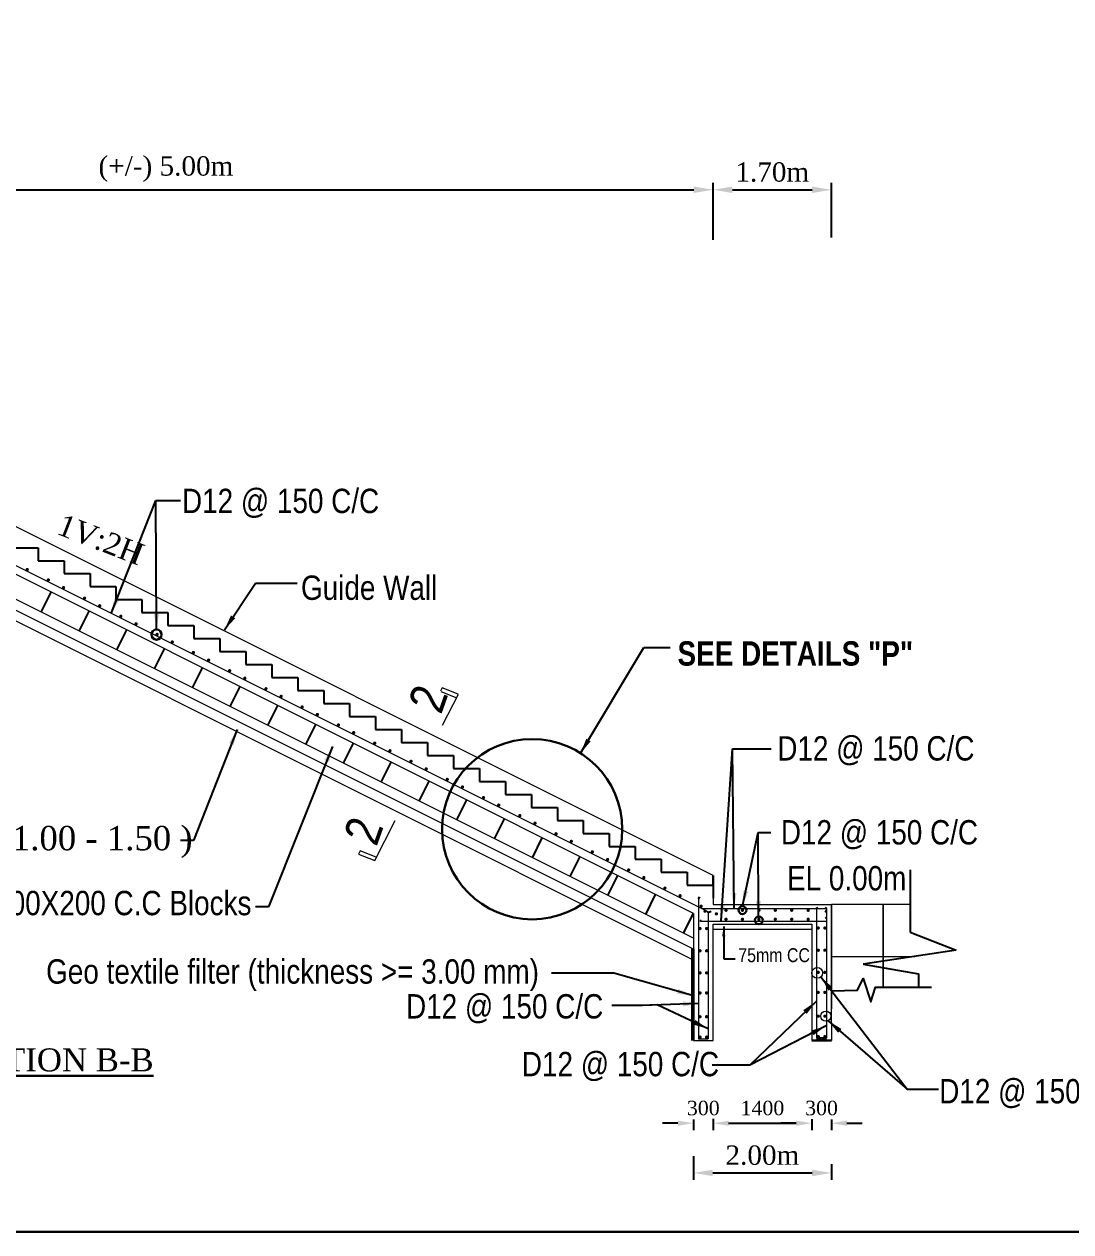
# Model space of a CAD drawing. Header units: metres. Extents: x -2434 to 11656, y -15288 to 8109.
# Drawn here: x 2165.1 to 2219.3, y -13569.9 to -13507.4 of the extents above; entities that cross this region are included whole.
import ezdxf

# ---------------------------------------------------------------- set-up
doc = ezdxf.new("R2010")
doc.units = ezdxf.units.M
doc.layers.add('Blocks', color=11, linetype='Continuous', lineweight=9)
doc.layers.add('Layer1', color=7, linetype='Continuous', lineweight=13)
doc.styles.get("Standard").update_dxf_attribs({"font": 'times.ttf'})
doc.styles.add('TIMES', font='ARIALN.TTF')
doc.dimstyles.get("Standard").update_dxf_attribs({"dimtxt": 0.5, "dimasz": 0.4075, "dimexe": 0.364, "dimexo": 0.219, "dimgap": 0.09, "dimtad": 0, "dimdec": 0, "dimlfac": 1000, "dimzin": 0, "dimdsep": 46, "dimtxsty": 'Standard', "dimcen": 0.09, "dimadec": 0, "dimazin": 0, "dimtfac": 1, "dimtdec": 0, "dimtofl": 0, "dimtmove": 0, "dimatfit": 3, "dimfxl": 1, "dimtolj": 1, "dimtzin": 0, "dimarcsym": 0})

# ---------------------------------------------------------------- blocks, each defined once
blk = doc.blocks.new('*D767')
at = {"layer": 'Defpoints', "color": 0, "lineweight": -3}
for p in [(2199.727, -13565.795), (2206.868, -13566.211), (2206.868, -13566.884)]:
    blk.add_point(p, dxfattribs=at)
at = {"layer": 'Layer1', "color": 0, "lineweight": -2}
for p, q in [((2199.727, -13566.014), (2199.727, -13567.248)), ((2206.868, -13566.43), (2206.868, -13567.248))]:
    blk.add_line(p, q, dxfattribs=at)
at = {"layer": 'Layer1', "color": 7, "lineweight": -2}
blk.add_line((2200.727, -13566.884), (2205.868, -13566.884), dxfattribs=at)
at = {"layer": 'Layer1', "color": 7, "lineweight": -3}
for points in [[(2200.727, -13566.718), (2200.727, -13567.051), (2199.727, -13566.884)], [(2205.868, -13566.718), (2205.868, -13567.051), (2206.868, -13566.884)]]:
    blk.add_solid(points, dxfattribs=at)
at = {"layer": 'Layer1', "color": 0, "lineweight": 30, "insert": (2203.297, -13565.974), "char_height": 1, "attachment_point": 5}
blk.add_mtext('\\A1;2.00m', dxfattribs=at)
blk = doc.blocks.new('*D768')
at = {"layer": 'Defpoints', "color": 0, "lineweight": -3}
for p in [(2199.727, -13563.899), (2200.747, -13563.869), (2200.747, -13564.312)]:
    blk.add_point(p, dxfattribs=at)
at = {"layer": 'Layer1', "color": 7, "lineweight": -2}
for p, q in [((2198.927, -13564.312), (2198.127, -13564.312)), ((2201.547, -13564.312), (2202.347, -13564.312))]:
    blk.add_line(p, q, dxfattribs=at)
at = {"layer": 'Layer1', "color": 0, "lineweight": -2}
for p, q in [((2199.727, -13564.118), (2199.727, -13564.676)), ((2200.747, -13564.088), (2200.747, -13564.676))]:
    blk.add_line(p, q, dxfattribs=at)
at = {"layer": 'Layer1', "color": 7, "lineweight": -3}
for points in [[(2198.927, -13564.179), (2198.927, -13564.445), (2199.727, -13564.312)], [(2201.547, -13564.179), (2201.547, -13564.445), (2200.747, -13564.312)]]:
    blk.add_solid(points, dxfattribs=at)
at = {"layer": 'Layer1', "color": 0, "lineweight": 30, "insert": (2200.237, -13563.53), "char_height": 0.75, "attachment_point": 5}
blk.add_mtext('\\A1;300', dxfattribs=at)
blk = doc.blocks.new('*D774')
at = {"layer": 'Defpoints', "color": 0, "lineweight": -3}
for p in [(2200.747, -13516.002), (2144.095, -13517.182), (2200.747, -13518.809)]:
    blk.add_point(p, dxfattribs=at)
at = {"layer": 'Layer1', "color": 0, "lineweight": -2}
for p, q in [((2144.095, -13516.963), (2144.095, -13515.638)), ((2200.747, -13518.59), (2200.747, -13515.638))]:
    blk.add_line(p, q, dxfattribs=at)
at = {"layer": 'Layer1', "color": 7, "lineweight": -2}
blk.add_line((2145.095, -13516.002), (2199.747, -13516.002), dxfattribs=at)
at = {"layer": 'Layer1', "color": 7, "lineweight": -3}
for points in [[(2145.095, -13515.835), (2145.095, -13516.169), (2144.095, -13516.002)], [(2199.747, -13515.835), (2199.747, -13516.169), (2200.747, -13516.002)]]:
    blk.add_solid(points, dxfattribs=at)
at = {"layer": 'Layer1', "color": 0, "lineweight": 30, "insert": (2172.421, -13514.932), "char_height": 1, "attachment_point": 5}
blk.add_mtext('\\A1;(+/-) 5.00m', dxfattribs=at)
blk = doc.blocks.new('*D776')
at = {"layer": 'Defpoints', "color": 0, "lineweight": -3}
for p in [(2205.848, -13563.884), (2206.868, -13563.905), (2206.868, -13564.312)]:
    blk.add_point(p, dxfattribs=at)
at = {"layer": 'Layer1', "color": 7, "lineweight": -2}
for p, q in [((2205.048, -13564.312), (2204.248, -13564.312)), ((2207.668, -13564.312), (2208.468, -13564.312))]:
    blk.add_line(p, q, dxfattribs=at)
at = {"layer": 'Layer1', "color": 0, "lineweight": -2}
for p, q in [((2205.848, -13564.103), (2205.848, -13564.676)), ((2206.868, -13564.124), (2206.868, -13564.676))]:
    blk.add_line(p, q, dxfattribs=at)
at = {"layer": 'Layer1', "color": 7, "lineweight": -3}
for points in [[(2205.048, -13564.179), (2205.048, -13564.445), (2205.848, -13564.312)], [(2207.668, -13564.179), (2207.668, -13564.445), (2206.868, -13564.312)]]:
    blk.add_solid(points, dxfattribs=at)
at = {"layer": 'Layer1', "color": 0, "lineweight": 30, "insert": (2206.358, -13563.53), "char_height": 0.75, "attachment_point": 5}
blk.add_mtext('\\A1;300', dxfattribs=at)
blk = doc.blocks.new('*D777')
at = {"layer": 'Defpoints', "color": 0, "lineweight": -3}
for p in [(2200.747, -13563.869), (2205.848, -13563.884), (2205.848, -13564.312)]:
    blk.add_point(p, dxfattribs=at)
at = {"layer": 'Layer1', "color": 0, "lineweight": -2}
for p, q in [((2200.747, -13564.088), (2200.747, -13564.676)), ((2205.848, -13564.103), (2205.848, -13564.676))]:
    blk.add_line(p, q, dxfattribs=at)
at = {"layer": 'Layer1', "color": 7, "lineweight": -2}
blk.add_line((2201.547, -13564.312), (2205.048, -13564.312), dxfattribs=at)
at = {"layer": 'Layer1', "color": 7, "lineweight": -3}
for points in [[(2201.547, -13564.179), (2201.547, -13564.445), (2200.747, -13564.312)], [(2205.048, -13564.179), (2205.048, -13564.445), (2205.848, -13564.312)]]:
    blk.add_solid(points, dxfattribs=at)
at = {"layer": 'Layer1', "color": 0, "lineweight": 30, "insert": (2203.297, -13563.53), "char_height": 0.75, "attachment_point": 5}
blk.add_mtext('\\A1;1400', dxfattribs=at)
blk = doc.blocks.new('*D780')
at = {"layer": 'Defpoints', "color": 0, "lineweight": -3}
for p in [(2206.868, -13516.002), (2200.747, -13518.337), (2206.868, -13518.687)]:
    blk.add_point(p, dxfattribs=at)
at = {"layer": 'Layer1', "color": 0, "lineweight": -2}
for p, q in [((2200.747, -13518.118), (2200.747, -13515.638)), ((2206.868, -13518.468), (2206.868, -13515.638))]:
    blk.add_line(p, q, dxfattribs=at)
at = {"layer": 'Layer1', "color": 7, "lineweight": -2}
blk.add_line((2201.747, -13516.002), (2205.868, -13516.002), dxfattribs=at)
at = {"layer": 'Layer1', "color": 7, "lineweight": -3}
for points in [[(2201.747, -13515.835), (2201.747, -13516.169), (2200.747, -13516.002)], [(2205.868, -13515.835), (2205.868, -13516.169), (2206.868, -13516.002)]]:
    blk.add_solid(points, dxfattribs=at)
at = {"layer": 'Layer1', "color": 0, "lineweight": 30, "insert": (2203.807, -13515.092), "char_height": 1, "attachment_point": 5}
blk.add_mtext('\\A1;1.70m', dxfattribs=at)

msp = doc.modelspace()

# ---------------------------------------------------------------- linework, layer by layer
at = {"color": 0, "linetype": 'Continuous', "lineweight": -3, "ltscale": 0.5}
for p, q in [((2164.458823, -13534.525974), (2165.802823, -13534.525974)), ((2165.802823, -13534.525974), (2165.802823, -13534.525974)), ((2165.802823, -13534.525974), (2165.802823, -13535.197974)), ((2165.802823, -13535.197974), (2167.146823, -13535.197974)), ((2167.146823, -13535.197974), (2167.146823, -13535.869974)), ((2167.146823, -13535.869974), (2168.490823, -13535.869974)), ((2168.490823, -13535.869974), (2168.490823, -13536.541974)), ((2165.969597, -13537.860689), (2166.485542, -13536.828798)), ((2168.490823, -13536.541974), (2169.834823, -13536.541974)), ((2169.834823, -13536.541974), (2169.834823, -13537.213974)), ((2169.834823, -13537.213974), (2171.178823, -13537.213974)), ((2171.178823, -13537.213974), (2171.178823, -13537.213974)), ((2171.178823, -13537.213974), (2171.178823, -13537.885974)), ((2167.924956, -13538.838368), (2168.440901, -13537.806478)), ((2171.178823, -13537.885974), (2172.522823, -13537.885974)), ((2172.522823, -13537.885974), (2172.522823, -13538.557974)), ((2172.522823, -13538.557974), (2173.866823, -13538.557974)), ((2173.866823, -13538.557974), (2173.866823, -13539.229974)), ((2169.880315, -13539.816047), (2170.39626, -13538.784157)), ((2173.866823, -13539.229974), (2175.210823, -13539.229974)), ((2175.210823, -13539.229974), (2175.210823, -13539.901974)), ((2171.835674, -13540.793727), (2172.351619, -13539.761837)), ((2175.210823, -13539.901974), (2176.554823, -13539.901974)), ((2176.554823, -13539.901974), (2176.554823, -13539.901974)), ((2176.554823, -13539.901974), (2176.554823, -13540.573974)), ((2176.554823, -13540.573974), (2177.898823, -13540.573974)), ((2177.898823, -13540.573974), (2177.898823, -13541.245974)), ((2173.791033, -13541.771406), (2174.306978, -13540.739516)), ((2177.898823, -13541.245974), (2179.242823, -13541.245974)), ((2179.242823, -13541.245974), (2179.242823, -13541.917974)), ((2175.746392, -13542.749086), (2176.262337, -13541.717195)), ((2179.242823, -13541.917974), (2180.586823, -13541.917974)), ((2180.586823, -13541.917974), (2180.586823, -13542.589974)), ((2177.70175, -13543.726765), (2178.217696, -13542.694875)), ((2180.586823, -13542.589974), (2181.930823, -13542.589974)), ((2181.930823, -13542.589974), (2181.930823, -13542.589974)), ((2181.930823, -13542.589974), (2181.930823, -13543.261974)), ((2179.657109, -13544.704445), (2180.173054, -13543.672554)), ((2181.930823, -13543.261974), (2183.274823, -13543.261974)), ((2183.274823, -13543.261974), (2183.274823, -13543.933974)), ((2183.274823, -13543.933974), (2184.618823, -13543.933974)), ((2184.618823, -13543.933974), (2184.618823, -13544.605974)), ((2181.612468, -13545.682124), (2182.128413, -13544.650234)), ((2184.618823, -13544.605974), (2185.962823, -13544.605974)), ((2185.962823, -13544.605974), (2185.962823, -13545.277974)), ((2183.567827, -13546.659804), (2184.083772, -13545.627913)), ((2185.962823, -13545.277974), (2187.306823, -13545.277974)), ((2187.306823, -13545.277974), (2187.306823, -13545.277974)), ((2187.306823, -13545.277974), (2187.306823, -13545.949974)), ((2187.306823, -13545.949974), (2188.650823, -13545.949974)), ((2188.650823, -13545.949974), (2188.650823, -13546.621974)), ((2185.523186, -13547.637483), (2186.039131, -13546.605593)), ((2188.650823, -13546.621974), (2189.994823, -13546.621974)), ((2189.994823, -13546.621974), (2189.994823, -13547.293974)), ((2189.994823, -13547.293974), (2191.338823, -13547.293974)), ((2191.338823, -13547.293974), (2191.338823, -13547.965974)), ((2187.478545, -13548.615162), (2187.99449, -13547.583272)), ((2191.338823, -13547.965974), (2192.682823, -13547.965974)), ((2192.682823, -13547.965974), (2192.682823, -13547.965974)), ((2192.682823, -13547.965974), (2192.682823, -13548.637974)), ((2189.433904, -13549.592842), (2189.949849, -13548.560951)), ((2192.682823, -13548.637974), (2194.026823, -13548.637974)), ((2194.026823, -13548.637974), (2194.026823, -13549.309974)), ((2194.026823, -13549.309974), (2195.370823, -13549.309974)), ((2195.370823, -13549.309974), (2195.370823, -13549.981974)), ((2191.389263, -13550.570521), (2191.905208, -13549.538631)), ((2195.370823, -13549.981974), (2196.714823, -13549.981974)), ((2196.714823, -13549.981974), (2196.714823, -13550.653974)), ((2193.344621, -13551.548201), (2193.860567, -13550.51631)), ((2196.714823, -13550.653974), (2198.058823, -13550.653974)), ((2198.058823, -13550.653974), (2198.058823, -13550.653974)), ((2198.058823, -13550.653974), (2198.058823, -13551.325974)), ((2210.944682, -13551.205187), (2210.944682, -13554.425097)), ((2195.29998, -13552.52588), (2195.815925, -13551.49399)), ((2198.058823, -13551.325974), (2199.402823, -13551.325974)), ((2199.402823, -13551.325974), (2199.402823, -13551.997974)), ((2197.255339, -13553.50356), (2197.771284, -13552.471669)), ((2199.402823, -13551.997974), (2200.746823, -13551.997974)), ((2200.746823, -13551.997974), (2200.746823, -13552.669974)), ((2199.210698, -13554.481239), (2199.726643, -13553.449349)), ((2200.528219, -13553.396111), (2200.647658, -13553.341906)), ((2210.944682, -13554.425097), (2213.333168, -13555.360827)), ((2213.333168, -13555.360827), (2208.521631, -13556.074387)), ((2208.521631, -13556.074387), (2211.379939, -13556.573876)), ((2211.379939, -13556.573876), (2211.379939, -13557.268857))]:
    msp.add_line(p, q, dxfattribs=at)
msp.add_lwpolyline([(2206.867903, -13557.463626), (2206.867903, -13557.463626), (2208.21806, -13557.431204), (2208.510708, -13556.814317), (2208.917074, -13558.031761), (2209.144509, -13557.268857), (2212.054515, -13557.268857)], dxfattribs=at)
at = {"layer": 'Blocks', "color": 0, "lineweight": 13, "ltscale": 0.05}
for p, q in [((2186.713994, -13541.775828), (2186.632272, -13541.957813)), ((2187.556829, -13542.109656), (2186.726085, -13541.780532)), ((2186.644363, -13541.962517), (2187.48661, -13542.290161)), ((2186.745876, -13543.711868), (2187.561285, -13542.100853)), ((2183.235084, -13550.720749), (2184.281962, -13548.639696)), ((2182.474559, -13550.211119), (2182.392837, -13550.393104)), ((2182.392837, -13550.393104), (2183.235084, -13550.720749)), ((2183.305303, -13550.540244), (2182.474559, -13550.211119)), ((2200.491778, -13553.42191), (2200.444836, -13553.393018)), ((2206.867903, -13559.11099), (2206.867903, -13560.027679))]:
    msp.add_line(p, q, dxfattribs=at)
at = {"layer": 'Layer1', "color": 7, "lineweight": 20}
for p, q in [((2200.528219, -13553.396111), (2143.386648, -13524.825326)), ((2200.746823, -13551.485021), (2146.853573, -13524.538396)), ((2199.726643, -13553.449349), (2144.083765, -13525.627909)), ((2199.726643, -13554.739212), (2144.091724, -13526.921752)), ((2199.690197, -13555.284478), (2144.092968, -13527.485863)), ((2199.690197, -13555.847967), (2144.094212, -13528.049975)), ((2200.746823, -13551.997974), (2200.746823, -13552.98991)), ((2199.981688, -13552.691863), (2199.981688, -13559.938543)), ((2200.746823, -13552.98991), (2206.867903, -13552.98991)), ((2206.867903, -13559.11099), (2206.867903, -13552.98991)), ((2199.726643, -13553.449349), (2199.726643, -13560.027679)), ((2200.199983, -13553.200538), (2206.612858, -13553.200538)), ((2200.491778, -13553.42191), (2200.491778, -13559.938543)), ((2206.102768, -13553.193946), (2206.102768, -13559.909819)), ((2206.612858, -13553.193946), (2206.612858, -13559.909819)), ((2200.11557, -13553.852539), (2206.612858, -13553.852539)), ((2200.746823, -13554.01009), (2205.847723, -13554.01009)), ((2200.746823, -13560.027679), (2200.746823, -13554.01009)), ((2200.746823, -13554.275146), (2205.847723, -13554.275146)), ((2205.847723, -13554.01009), (2205.847723, -13560.027679)), ((2199.726643, -13560.027679), (2200.746823, -13560.027679)), ((2199.981688, -13559.938543), (2200.491778, -13559.938543))]:
    msp.add_line(p, q, dxfattribs=at)
at = {"layer": 'Layer1', "color": 7, "lineweight": 30}
for p, q in [((2200.746823, -13551.997974), (2200.746823, -13551.485021)), ((2199.981688, -13552.691863), (2200.036979, -13552.603069)), ((2206.102768, -13553.193946), (2206.16194, -13553.138973)), ((2206.612858, -13553.193946), (2206.547449, -13553.148534)), ((2206.612858, -13553.311095), (2206.554625, -13553.380441)), ((2206.612858, -13553.698397), (2206.566606, -13553.652988)), ((2200.11557, -13553.852539), (2200.06954, -13553.806196)), ((2205.847723, -13560.026148), (2206.867903, -13560.026148)), ((2206.102768, -13559.909819), (2206.612858, -13559.909819))]:
    msp.add_line(p, q, dxfattribs=at)
at = {"layer": 'Layer1', "color": 7, "lineweight": 50}
msp.add_line((2199.690197, -13555.284478), (2199.690197, -13560.027679), dxfattribs=at)
at = {"layer": 'Layer1', "color": 7, "lineweight": 30}
msp.add_lwpolyline([(2243.097266, -13569.933674), (2109.806269, -13569.933674), (2109.806269, -13452.028515), (2279.12968, -13452.028515), (2279.12968, -13544.821767), (2279.12968, -13566.089604), (2279.12968, -13569.933674)], close=True, dxfattribs=at)
at = {"layer": 'Layer1', "color": 7, "lineweight": 30, "const_width": 0.085015}
for points in [[(2165.197837, -13535.651305, -1), (2165.282497, -13535.659064, -1)], [(2166.288243, -13536.195653, -1), (2166.372904, -13536.203412, -1)], [(2167.075414, -13536.589247, -1), (2167.160074, -13536.597006, -1)], [(2168.165821, -13537.133595, -1), (2168.250481, -13537.141355, -1)], [(2168.952991, -13537.52719, -1), (2169.037652, -13537.534949, -1)], [(2170.043398, -13538.071538, -1), (2170.128058, -13538.079297, -1)], [(2170.830569, -13538.465132, -1), (2170.915229, -13538.472891, -1)], [(2171.920975, -13539.00948, -1), (2172.005635, -13539.017239, -1)], [(2172.708146, -13539.403074, -1), (2172.792806, -13539.410833, -1)], [(2173.798552, -13539.947422, -1), (2173.883213, -13539.955181, -1)], [(2174.585723, -13540.341016, -1), (2174.670383, -13540.348775, -1)], [(2175.67613, -13540.885364, -1), (2175.76079, -13540.893124, -1)], [(2176.4633, -13541.278959, -1), (2176.547961, -13541.286718, -1)], [(2177.553707, -13541.823307, -1), (2177.638367, -13541.831066, -1)], [(2178.340878, -13542.216901, -1), (2178.425538, -13542.22466, -1)], [(2179.431284, -13542.761249, -1), (2179.515944, -13542.769008, -1)], [(2180.218455, -13543.154843, -1), (2180.303115, -13543.162602, -1)], [(2181.308861, -13543.699191, -1), (2181.393522, -13543.70695, -1)], [(2182.096032, -13544.092785, -1), (2182.180692, -13544.100544, -1)], [(2183.186439, -13544.637133, -1), (2183.271099, -13544.644893, -1)], [(2183.973609, -13545.030728, -1), (2184.05827, -13545.038487, -1)], [(2185.064016, -13545.575076, -1), (2185.148676, -13545.582835, -1)], [(2185.851187, -13545.96867, -1), (2185.935847, -13545.976429, -1)], [(2186.941593, -13546.513018, -1), (2187.026253, -13546.520777, -1)], [(2187.728764, -13546.906612, -1), (2187.813424, -13546.914371, -1)], [(2188.81917, -13547.45096, -1), (2188.903831, -13547.458719, -1)], [(2189.606341, -13547.844554, -1), (2189.691001, -13547.852313, -1)], [(2190.696748, -13548.388902, -1), (2190.781408, -13548.396662, -1)], [(2191.483918, -13548.782497, -1), (2191.568579, -13548.790256, -1)], [(2192.574325, -13549.326845, -1), (2192.658985, -13549.334604, -1)], [(2193.361496, -13549.720439, -1), (2193.446156, -13549.728198, -1)], [(2194.451902, -13550.264787, -1), (2194.536562, -13550.272546, -1)], [(2195.239073, -13550.658381, -1), (2195.323733, -13550.66614, -1)], [(2196.32948, -13551.202729, -1), (2196.41414, -13551.210488, -1)], [(2197.11665, -13551.596323, -1), (2197.20131, -13551.604082, -1)], [(2198.207057, -13552.140671, -1), (2198.291717, -13552.148431, -1)], [(2198.994227, -13552.534266, -1), (2199.078888, -13552.542025, -1)], [(2200.084634, -13553.078614, -1), (2200.169294, -13553.086373, -1)], [(2200.286908, -13553.337153, -1), (2200.371923, -13553.337153, -1)], [(2200.871805, -13553.472208, -1), (2200.956465, -13553.479967, -1)], [(2200.024196, -13554.237878, -1), (2200.109211, -13554.237878, -1)], [(2200.449271, -13554.237878, 1), (2200.364256, -13554.237878, 1)], [(2206.145276, -13554.209154, -1), (2206.230291, -13554.209154, -1)], [(2206.570351, -13554.209154, 1), (2206.485336, -13554.209154, 1)], [(2200.024196, -13555.386792, -1), (2200.109211, -13555.386792, -1)], [(2200.449271, -13555.386792, 1), (2200.364256, -13555.386792, 1)], [(2206.145276, -13555.358068, -1), (2206.230291, -13555.358068, -1)], [(2206.570351, -13555.358068, 1), (2206.485336, -13555.358068, 1)], [(2200.024196, -13556.5311, -1), (2200.109211, -13556.5311, -1)], [(2200.449271, -13556.5311, 1), (2200.364256, -13556.5311, 1)], [(2206.145276, -13556.502376, -1), (2206.230291, -13556.502376, -1)], [(2206.570351, -13556.502376, 1), (2206.485336, -13556.502376, 1)], [(2200.024196, -13557.569958, -1), (2200.109211, -13557.569958, -1)], [(2200.449271, -13557.569958, 1), (2200.364256, -13557.569958, 1)], [(2206.145276, -13557.541234, -1), (2206.230291, -13557.541234, -1)], [(2206.570351, -13557.541234, 1), (2206.485336, -13557.541234, 1)], [(2200.024196, -13558.800784, -1), (2200.109211, -13558.800784, -1)], [(2200.449271, -13558.800784, 1), (2200.364256, -13558.800784, 1)], [(2206.145276, -13558.77206, -1), (2206.230291, -13558.77206, -1)], [(2206.570351, -13558.77206, 1), (2206.485336, -13558.77206, 1)], [(2200.024196, -13559.855239, -1), (2200.109211, -13559.855239, -1)], [(2200.449271, -13559.855239, 1), (2200.364256, -13559.855239, 1)], [(2206.145276, -13559.826515, -1), (2206.230291, -13559.826515, -1)], [(2206.570351, -13559.826515, 1), (2206.485336, -13559.826515, 1)]]:
    msp.add_lwpolyline(points, format="xyb", close=True, dxfattribs=at)
at = {"layer": 'Layer1', "color": 7, "lineweight": 20}
msp.add_lwpolyline([(2206.867903, -13555.67791), (2209.555903, -13555.67791), (2209.555903, -13552.98991), (2206.867903, -13552.98991)], close=True, dxfattribs=at)
for points in [[(2210.944682, -13552.98991), (2209.555903, -13552.98991), (2209.555903, -13555.67791), (2211.195078, -13555.67791)], [(2209.555903, -13557.268857), (2209.555903, -13555.69559), (2206.867903, -13555.69559), (2206.867903, -13558.38359)], [(2211.075859, -13555.69559), (2209.555903, -13555.69559), (2209.555903, -13557.268857)]]:
    msp.add_lwpolyline(points, dxfattribs=at)
at = {"layer": 'Layer1', "color": 7, "lineweight": 20, "const_width": 0.085015}
for points in [[(2201.371823, -13553.291143, -1), (2201.456838, -13553.291143, -1)], [(2201.371823, -13553.755557, -1), (2201.456838, -13553.755557, -1)], [(2202.221973, -13553.291143, -1), (2202.306988, -13553.291143, -1)], [(2202.221973, -13553.755557, -1), (2202.306988, -13553.755557, -1)], [(2203.072123, -13553.291143, -1), (2203.157138, -13553.291143, -1)], [(2203.072123, -13553.755557, -1), (2203.157138, -13553.755557, -1)], [(2203.922273, -13553.291143, -1), (2204.007288, -13553.291143, -1)], [(2203.922273, -13553.755557, -1), (2204.007288, -13553.755557, -1)], [(2204.772423, -13553.291143, -1), (2204.857438, -13553.291143, -1)], [(2204.772423, -13553.755557, -1), (2204.857438, -13553.755557, -1)], [(2205.622573, -13553.291143, -1), (2205.707588, -13553.291143, -1)], [(2205.622573, -13553.755557, -1), (2205.707588, -13553.755557, -1)]]:
    msp.add_lwpolyline(points, format="xyb", close=True, dxfattribs=at)
at = {"layer": 'Layer1', "color": 7, "lineweight": 30}
for centre, radius in [((2171.935547, -13539.025982), 0.261943), ((2191.377946, -13549.096872), 4.664236), ((2202.264481, -13553.2833), 0.203194), ((2203.111654, -13553.809623), 0.203194)]:
    msp.add_circle(centre, radius, dxfattribs=at)
at = {"layer": 'Layer1', "color": 7, "lineweight": 20}
for centre, radius in [((2206.136508, -13556.534114), 0.278277), ((2206.578936, -13558.771344), 0.264696)]:
    msp.add_circle(centre, radius, dxfattribs=at)

# ---------------------------------------------------------------- texts
at = {"layer": 'Layer1', "color": 7, "lineweight": 30, "attachment_point": 1, "style": 'TIMES'}
for s, insert, char_height, width in [('D12 @ 150 C/C', (2173.252285, -13531.47569), 1.26, 34.36775309), ('Guide Wall', (2179.411247, -13535.96603), 1.26, 34.36775309), ('{\\fArial Narrow|b1|i0|c0|p34;SEE DETAILS "P"}', (2198.903333, -13539.369127), 1.26, 34.36775309), ('D12 @ 150 C/C', (2204.067686, -13544.281205), 1.26, 10.53218725), ('D12 @ 150 C/C', (2204.25364, -13548.625783), 1.26, 10.53218725), ('{\\fTimes New Roman|b0|i0|c0|p18;100 mm thick sand (FM: 1.00 - 1.50 )}', (2145.044695, -13548.926635), 1.26, 34.36775309), ('EL 0.00m', (2204.570956, -13551.003744), 1.26, 34.36775309), ('1-Layer 400X400X200 C.C Blocks', (2154.865998, -13552.286825), 1.26, 34.36775309), ('75mm CC', (2202.049926, -13555.255307), 0.7193673, 6.30375308), ('Geo textile filter (thickness >= 3.00 mm)', (2166.21842, -13555.828471), 1.26, 34.36775309), ('D12 @ 150 C/C', (2184.851401, -13557.632262), 1.26, 34.36775309), ('{\\fTimes New Roman|b0|i0|c0|p18;\\LSECTION B-B}', (2160.746685, -13560.437642), 1.19021, 12.77492067), ('D12 @ 150 C/C', (2190.845912, -13560.620754), 1.26, 34.36775309), ('D12 @ 150 C/C', (2212.450202, -13562.025227), 1.26, 34.36775309)]:
    msp.add_mtext(s, dxfattribs=dict(at, insert=insert, char_height=char_height, width=width))
for s, insert, char_height, width, rotation in [('{\\fTimes New Roman|b0|i0|c0|p18;\\C0;1V:2H}', (2167.104462, -13532.744257), 1.122198, 11.06858846, 338.79628874), ('2', (2184.93035, -13542.587317), 1.836324, 3.90677931, 70.48205617), ('2', (2181.584037, -13549.42323), 1.836324, 3.90677931, 70.48205617)]:
    msp.add_mtext(s, dxfattribs=dict(at, insert=insert, char_height=char_height, width=width, rotation=rotation))

# ---------------------------------------------------------------- dimensions: what is measured, and where the dimension line sits
at = {"layer": 'Layer1', "color": 7, "lineweight": 30}
for base, p1, p2, text, picture, middle in [((2200.746823, -13516.002138), (2144.094807, -13517.182096), (2200.746823, -13518.809336), '(+/-) 5.00m', '*D774', (2172.420815, -13514.931626)), ((2206.867903, -13516.002138), (2200.746823, -13518.337149), (2206.867903, -13518.687201), '1.70m', '*D780', (2203.807363, -13515.092044)), ((2206.867903, -13566.884444), (2199.726643, -13565.794971), (2206.867903, -13566.210889), '2.00m', '*D767', (2203.297273, -13565.974351))]:
    dim = msp.add_linear_dim(base=base, p1=p1, p2=p2, text=text, dimstyle='Standard', override={"dimtxt": 1, "dimasz": 1, "dimgap": 0.4, "dimtad": 1, "dimdec": 2, "dimrnd": 0.002, "dimpost": 'm', "dimcen": 0.05, "dimclrd": 7, "dimadec": 1, "dimtdec": 2, "dimfrac": 2}, dxfattribs=at)
    dim.commit()
    dim.dimension.update_dxf_attribs({"geometry": picture, "text_midpoint": middle})
for base, p1, p2, text, picture, middle in [((2200.746823, -13564.311858), (2199.726643, -13563.89894), (2200.746823, -13563.869163), '300', '*D768', (2200.236733, -13564.311858)), ((2205.847723, -13564.311858), (2200.746823, -13563.869163), (2205.847723, -13563.883583), '1400', '*D777', (2203.297273, -13564.311858)), ((2206.867903, -13564.311858), (2205.847723, -13563.883583), (2206.867903, -13563.905081), '300', '*D776', (2206.357813, -13564.311858))]:
    dim = msp.add_linear_dim(base=base, p1=p1, p2=p2, text=text, dimstyle='Standard', override={"dimtxt": 0.75, "dimasz": 0.8, "dimgap": 0.4, "dimtad": 1, "dimdec": 2, "dimrnd": 0.002, "dimpost": 'm', "dimcen": 0.05, "dimclrd": 7, "dimadec": 1, "dimtdec": 2, "dimfrac": 2}, dxfattribs=at)
    dim.commit()
    dim.dimension.update_dxf_attribs({"geometry": picture, "text_midpoint": middle, "dimtype": 160})

# ---------------------------------------------------------------- leaders
at = {"layer": 'Layer1', "color": 7, "lineweight": 18}
for points, override in [([(2169.586245, -13537.933793), (2171.89949, -13532.08069), (2173.175495, -13532.079159)], {"dimtxt": 0.75, "dimasz": 0.8, "dimgap": 0.4, "dimtad": 1, "dimdec": 2, "dimrnd": 0.002, "dimpost": 'm', "dimcen": 0.05, "dimclrd": 7, "dimadec": 1, "dimtdec": 2, "dimfrac": 2}), ([(2171.935547, -13538.764039), (2171.89949, -13532.08069), (2172.537493, -13532.079925)], {"dimtxt": 0.75, "dimasz": 0.8, "dimgap": 0.4, "dimtad": 1, "dimdec": 2, "dimrnd": 0.002, "dimpost": 'm', "dimcen": 0.05, "dimclrd": 7, "dimadec": 1, "dimtdec": 2, "dimfrac": 2}), ([(2175.454558, -13538.770245), (2177.061758, -13536.36045), (2179.210194, -13536.36045)], {"dimtxt": 0.75, "dimasz": 0.8, "dimgap": 0.4, "dimtad": 1, "dimdec": 2, "dimrnd": 0.002, "dimpost": 'm', "dimcen": 0.05, "dimclrd": 7, "dimadec": 1, "dimtdec": 2, "dimfrac": 2}), ([(2193.884737, -13545.16354), (2197.154787, -13539.696235), (2198.515027, -13539.696235)], {"dimtxt": 0.75, "dimasz": 0.8, "dimgap": 0.4, "dimtad": 1, "dimdec": 2, "dimrnd": 0.002, "dimpost": 'm', "dimcen": 0.05, "dimclrd": 7, "dimadec": 1, "dimtdec": 2, "dimfrac": 2}), ([(2201.166227, -13553.835579), (2201.748031, -13544.939217), (2203.742825, -13544.934748)], {"dimtxt": 0.75, "dimasz": 0.8, "dimgap": 0.4, "dimtad": 1, "dimdec": 2, "dimrnd": 0.002, "dimpost": 'm', "dimcen": 0.05, "dimclrd": 7, "dimadec": 1, "dimtdec": 2, "dimfrac": 2}), ([(2201.83221, -13553.200538), (2201.748031, -13544.939217), (2203.454627, -13544.935394)], {"dimtxt": 0.75, "dimasz": 0.8, "dimgap": 0.4, "dimtad": 1, "dimdec": 2, "dimrnd": 0.002, "dimpost": 'm', "dimcen": 0.05, "dimclrd": 7, "dimadec": 1, "dimtdec": 2, "dimfrac": 2}), ([(2202.268661, -13553.080149), (2203.0811, -13549.258208), (2203.727512, -13549.259086)], {"dimtxt": 0.75, "dimasz": 0.8, "dimgap": 0.4, "dimtad": 1, "dimdec": 2, "dimrnd": 0.002, "dimpost": 'm', "dimcen": 0.05, "dimclrd": 7, "dimadec": 1, "dimtdec": 2, "dimfrac": 2}), ([(2203.091872, -13553.607394), (2203.0811, -13549.258208), (2203.727512, -13549.259086)], {"dimtxt": 0.75, "dimasz": 0.8, "dimgap": 0.4, "dimtad": 1, "dimdec": 2, "dimrnd": 0.002, "dimpost": 'm', "dimcen": 0.05, "dimclrd": 7, "dimadec": 1, "dimtdec": 2, "dimfrac": 2}), ([(2201.294649, -13554.1346), (2201.294649, -13555.79753), (2201.89149, -13555.79753)], {"dimtxt": 0.75, "dimasz": 0.5, "dimdec": 2, "dimrnd": 0.002, "dimpost": 'm', "dimcen": 0.05, "dimclrd": 7, "dimadec": 1, "dimtdec": 2, "dimfrac": 2}), ([(2199.68403, -13557.703224), (2195.600136, -13556.551959), (2192.371674, -13556.551959)], {"dimtxt": 0.75, "dimasz": 0.8, "dimgap": 0.4, "dimtad": 1, "dimdec": 2, "dimrnd": 0.002, "dimpost": 'm', "dimcen": 0.05, "dimclrd": 7, "dimadec": 1, "dimtdec": 2, "dimfrac": 2}), ([(2206.330132, -13556.733985), (2210.788609, -13562.550972), (2212.40477, -13562.553856)], {"dimtxt": 0.75, "dimasz": 0.8, "dimgap": 0.4, "dimtad": 1, "dimdec": 2, "dimrnd": 0.002, "dimpost": 'm', "dimcen": 0.05, "dimclrd": 7, "dimadec": 1, "dimtdec": 2, "dimfrac": 2}), ([(2199.981688, -13558.110944), (2197.095266, -13558.211582), (2195.499898, -13558.220771)], {"dimtxt": 0.75, "dimasz": 0.8, "dimgap": 0.4, "dimtad": 1, "dimdec": 2, "dimrnd": 0.002, "dimpost": 'm', "dimcen": 0.05, "dimclrd": 7, "dimadec": 1, "dimtdec": 2, "dimfrac": 2}), ([(2206.079536, -13558.005007), (2202.638663, -13561.308137), (2200.696766, -13561.308137)], {"dimtxt": 0.75, "dimasz": 0.8, "dimgap": 0.4, "dimtad": 1, "dimdec": 2, "dimrnd": 0.002, "dimpost": 'm', "dimcen": 0.05, "dimclrd": 7, "dimadec": 1, "dimtdec": 2, "dimfrac": 2}), ([(2200.491778, -13559.426373), (2197.853643, -13558.18514), (2197.095266, -13558.211582)], {"dimtxt": 0.75, "dimasz": 0.8, "dimgap": 0.4, "dimtad": 1, "dimdec": 2, "dimrnd": 0.002, "dimpost": 'm', "dimcen": 0.05, "dimclrd": 7, "dimadec": 1, "dimtdec": 2, "dimfrac": 2}), ([(2206.589626, -13559.273982), (2202.638663, -13561.308137), (2200.696766, -13561.308137)], {"dimtxt": 0.75, "dimasz": 0.8, "dimgap": 0.4, "dimtad": 1, "dimdec": 2, "dimrnd": 0.002, "dimpost": 'm', "dimcen": 0.05, "dimclrd": 7, "dimadec": 1, "dimtdec": 2, "dimfrac": 2}), ([(2206.699338, -13559.007072), (2210.788609, -13562.550972), (2212.40477, -13562.553856)], {"dimtxt": 0.75, "dimasz": 0.8, "dimgap": 0.4, "dimtad": 1, "dimdec": 2, "dimrnd": 0.002, "dimpost": 'm', "dimcen": 0.05, "dimclrd": 7, "dimadec": 1, "dimtdec": 2, "dimfrac": 2})]:
    msp.add_leader(points, dimstyle='Standard', override=override, dxfattribs=at)
at = {"layer": 'Layer1', "color": 7, "lineweight": 20}
for points in [[(2176.099902, -13543.935559), (2173.846563, -13549.678196), (2173.166443, -13549.678196)], [(2181.043317, -13544.812534), (2177.729303, -13553.110563), (2177.049183, -13553.110563)]]:
    msp.add_leader(points, dimstyle='Standard', override={"dimtxt": 0.75, "dimasz": 0.8, "dimgap": 0.4, "dimtad": 1, "dimdec": 2, "dimrnd": 0.002, "dimpost": 'm', "dimcen": 0.05, "dimclrd": 7, "dimadec": 1, "dimtdec": 2, "dimfrac": 2}, dxfattribs=at)

doc.saveas('drawing.dxf')
